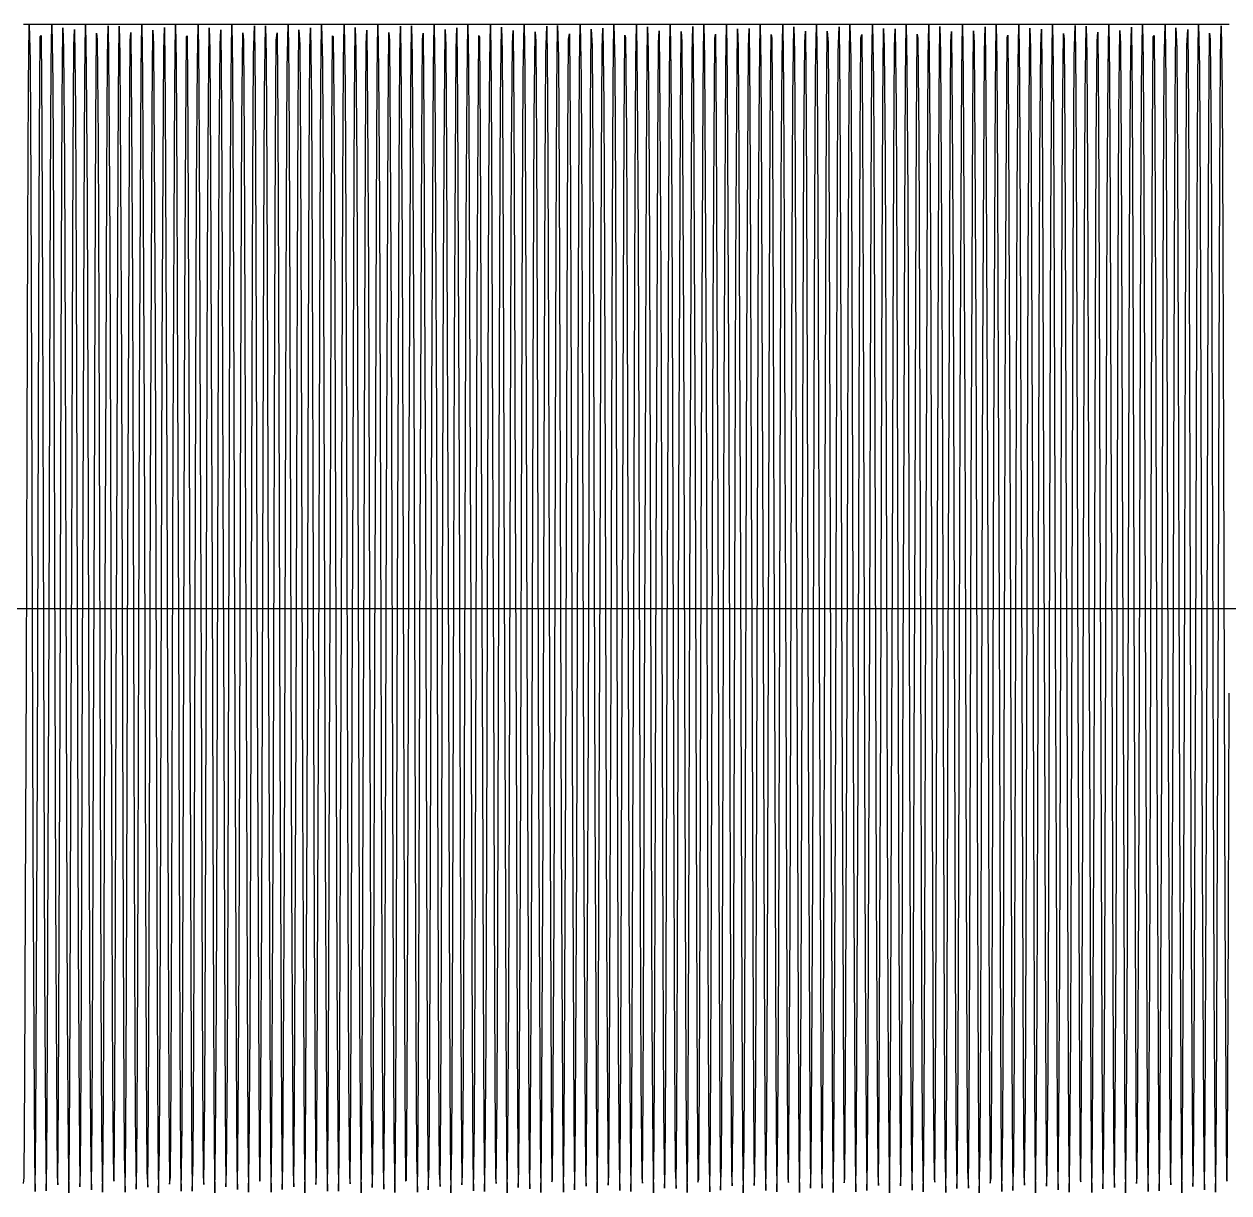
# Model space of a CAD drawing. Header units: metres. Extents: x 5 to 509, y -1 to 159.
# Drawn here: x 130.35 to 146.84, y 121 to 137 of the extents above; entities that cross this region are included whole.
import ezdxf

# ---------------------------------------------------------------- set-up
doc = ezdxf.new("R2010")
doc.units = ezdxf.units.M
doc.linetypes.add('DASHED', pattern=[0.6, 0.35, -0.25])
doc.layers.add('BASE', color=8, linetype='Continuous')
doc.layers.add('WAVE', color=7, linetype='Continuous')

msp = doc.modelspace()

# ---------------------------------------------------------------- linework, layer by layer
at = {"layer": 'BASE'}
msp.add_line((29, 129), (501, 129), dxfattribs=at)
at = {"layer": 'WAVE', "linetype": 'DASHED'}
msp.add_lwpolyline([(130.342, 137), (130.352, 137), (130.362, 137), (130.372, 137), (130.382, 137), (130.392, 137), (130.402, 137), (130.412, 137), (130.422, 137), (130.432, 137), (130.442, 137), (130.452, 137), (130.462, 137), (130.472, 137), (130.482, 137), (130.492, 137), (130.502, 137), (130.512, 137), (130.522, 137), (130.532, 137), (130.542, 137), (130.552, 137), (130.562, 137), (130.572, 137), (130.582, 137), (130.592, 137), (130.602, 137), (130.612, 137), (130.622, 137), (130.632, 137), (130.642, 137), (130.652, 137), (130.662, 137), (130.672, 137), (130.682, 137), (130.692, 137), (130.702, 137), (130.712, 137), (130.722, 137), (130.732, 137), (130.742, 137), (130.752, 137), (130.762, 137), (130.772, 137), (130.782, 137), (130.792, 137), (130.802, 137), (130.812, 137), (130.822, 137), (130.832, 137), (130.842, 137), (130.852, 137), (130.862, 137), (130.872, 137), (130.882, 137), (130.892, 137), (130.902, 137), (130.912, 137), (130.922, 137), (130.932, 137), (130.942, 137), (130.952, 137), (130.962, 137), (130.972, 137), (130.982, 137), (130.992, 137), (131.002, 137), (131.012, 137), (131.022, 137), (131.032, 137), (131.042, 137), (131.052, 137), (131.062, 137), (131.072, 137), (131.082, 137), (131.092, 137), (131.102, 137), (131.112, 137), (131.122, 137), (131.132, 137), (131.142, 137), (131.152, 137), (131.162, 137), (131.172, 137), (131.182, 137), (131.192, 137), (131.202, 137), (131.212, 137), (131.222, 137), (131.232, 137), (131.242, 137), (131.252, 137), (131.262, 137), (131.272, 137), (131.282, 137), (131.292, 137), (131.302, 137), (131.312, 137), (131.322, 137), (131.332, 137), (131.342, 137), (131.352, 137), (131.362, 137), (131.372, 137), (131.382, 137), (131.392, 137), (131.402, 137), (131.412, 137), (131.422, 137), (131.432, 137), (131.442, 137), (131.452, 137), (131.462, 137), (131.472, 137), (131.482, 137), (131.492, 137), (131.502, 137), (131.512, 137), (131.522, 137), (131.532, 137), (131.542, 137), (131.552, 137), (131.562, 137), (131.572, 137), (131.582, 137), (131.592, 137), (131.602, 137), (131.612, 137), (131.622, 137), (131.632, 137), (131.642, 137), (131.652, 137), (131.662, 137), (131.672, 137), (131.682, 137), (131.692, 137), (131.702, 137), (131.712, 137), (131.722, 137), (131.732, 137), (131.742, 137), (131.752, 137), (131.762, 137), (131.772, 137), (131.782, 137), (131.792, 137), (131.802, 137), (131.812, 137), (131.822, 137), (131.832, 137), (131.842, 137), (131.852, 137), (131.862, 137), (131.872, 137), (131.882, 137), (131.892, 137), (131.902, 137), (131.912, 137), (131.922, 137), (131.932, 137), (131.942, 137), (131.952, 137), (131.962, 137), (131.972, 137), (131.982, 137), (131.992, 137), (132.002, 137), (132.012, 137), (132.022, 137), (132.032, 137), (132.042, 137), (132.052, 137), (132.062, 137), (132.072, 137), (132.082, 137), (132.092, 137), (132.102, 137), (132.112, 137), (132.122, 137), (132.132, 137), (132.142, 137), (132.152, 137), (132.162, 137), (132.172, 137), (132.182, 137), (132.192, 137), (132.202, 137), (132.212, 137), (132.222, 137), (132.232, 137), (132.242, 137), (132.252, 137), (132.262, 137), (132.272, 137), (132.282, 137), (132.292, 137), (132.302, 137), (132.312, 137), (132.322, 137), (132.332, 137), (132.342, 137), (132.352, 137), (132.362, 137), (132.372, 137), (132.382, 137), (132.392, 137), (132.402, 137), (132.412, 137), (132.422, 137), (132.432, 137), (132.442, 137), (132.452, 137), (132.462, 137), (132.472, 137), (132.482, 137), (132.492, 137), (132.502, 137), (132.512, 137), (132.522, 137), (132.532, 137), (132.542, 137), (132.552, 137), (132.562, 137), (132.572, 137), (132.582, 137), (132.592, 137), (132.602, 137), (132.612, 137), (132.622, 137), (132.632, 137), (132.642, 137), (132.652, 137), (132.662, 137), (132.672, 137), (132.682, 137), (132.692, 137), (132.702, 137), (132.712, 137), (132.722, 137), (132.732, 137), (132.742, 137), (132.752, 137), (132.762, 137), (132.772, 137), (132.782, 137), (132.792, 137), (132.802, 137), (132.812, 137), (132.822, 137), (132.832, 137), (132.842, 137), (132.852, 137), (132.862, 137), (132.872, 137), (132.882, 137), (132.892, 137), (132.902, 137), (132.912, 137), (132.922, 137), (132.932, 137), (132.942, 137), (132.952, 137), (132.962, 137), (132.972, 137), (132.982, 137), (132.992, 137), (133.002, 137), (133.012, 137), (133.022, 137), (133.032, 137), (133.042, 137), (133.052, 137), (133.062, 137), (133.072, 137), (133.082, 137), (133.092, 137), (133.102, 137), (133.112, 137), (133.122, 137), (133.132, 137), (133.142, 137), (133.152, 137), (133.162, 137), (133.172, 137), (133.182, 137), (133.192, 137), (133.202, 137), (133.212, 137), (133.222, 137), (133.232, 137), (133.242, 137), (133.252, 137), (133.262, 137), (133.272, 137), (133.282, 137), (133.292, 137), (133.302, 137), (133.312, 137), (133.322, 137), (133.332, 137), (133.342, 137), (133.352, 137), (133.362, 137), (133.372, 137), (133.382, 137), (133.392, 137), (133.402, 137), (133.412, 137), (133.422, 137), (133.432, 137), (133.442, 137), (133.452, 137), (133.462, 137), (133.472, 137), (133.482, 137), (133.492, 137), (133.502, 137), (133.512, 137), (133.522, 137), (133.532, 137), (133.542, 137), (133.552, 137), (133.562, 137), (133.572, 137), (133.582, 137), (133.592, 137), (133.602, 137), (133.612, 137), (133.622, 137), (133.632, 137), (133.642, 137), (133.652, 137), (133.662, 137), (133.672, 137), (133.682, 137), (133.692, 137), (133.702, 137), (133.712, 137), (133.722, 137), (133.732, 137), (133.742, 137), (133.752, 137), (133.762, 137), (133.772, 137), (133.782, 137), (133.792, 137), (133.802, 137), (133.812, 137), (133.822, 137), (133.832, 137), (133.842, 137), (133.852, 137), (133.862, 137), (133.872, 137), (133.882, 137), (133.892, 137), (133.902, 137), (133.912, 137), (133.922, 137), (133.932, 137), (133.942, 137), (133.952, 137), (133.962, 137), (133.972, 137), (133.982, 137), (133.992, 137), (134.002, 137), (134.012, 137), (134.022, 137), (134.032, 137), (134.042, 137), (134.052, 137), (134.062, 137), (134.072, 137), (134.082, 137), (134.092, 137), (134.102, 137), (134.112, 137), (134.122, 137), (134.132, 137), (134.142, 137), (134.152, 137), (134.162, 137), (134.172, 137), (134.182, 137), (134.192, 137), (134.202, 137), (134.212, 137), (134.222, 137), (134.232, 137), (134.242, 137), (134.252, 137), (134.262, 137), (134.272, 137), (134.282, 137), (134.292, 137), (134.302, 137), (134.312, 137), (134.322, 137), (134.332, 137), (134.342, 137), (134.352, 137), (134.362, 137), (134.372, 137), (134.382, 137), (134.392, 137), (134.402, 137), (134.412, 137), (134.422, 137), (134.432, 137), (134.442, 137), (134.452, 137), (134.462, 137), (134.472, 137), (134.482, 137), (134.492, 137), (134.502, 137), (134.512, 137), (134.522, 137), (134.532, 137), (134.542, 137), (134.552, 137), (134.562, 137), (134.572, 137), (134.582, 137), (134.592, 137), (134.602, 137), (134.612, 137), (134.622, 137), (134.632, 137), (134.642, 137), (134.652, 137), (134.662, 137), (134.672, 137), (134.682, 137), (134.692, 137), (134.702, 137), (134.712, 137), (134.722, 137), (134.732, 137), (134.742, 137), (134.752, 137), (134.762, 137), (134.772, 137), (134.782, 137), (134.792, 137), (134.802, 137), (134.812, 137), (134.822, 137), (134.832, 137), (134.842, 137), (134.852, 137), (134.862, 137), (134.872, 137), (134.882, 137), (134.892, 137), (134.902, 137), (134.912, 137), (134.922, 137), (134.932, 137), (134.942, 137), (134.952, 137), (134.962, 137), (134.972, 137), (134.982, 137), (134.992, 137), (135.002, 137), (135.012, 137), (135.022, 137), (135.032, 137), (135.042, 137), (135.052, 137), (135.062, 137), (135.072, 137), (135.082, 137), (135.092, 137), (135.102, 137), (135.112, 137), (135.122, 137), (135.132, 137), (135.142, 137), (135.152, 137), (135.162, 137), (135.172, 137), (135.182, 137), (135.192, 137), (135.202, 137), (135.212, 137), (135.222, 137), (135.232, 137), (135.242, 137), (135.252, 137), (135.262, 137), (135.272, 137), (135.282, 137), (135.292, 137), (135.302, 137), (135.312, 137), (135.322, 137), (135.332, 137), (135.342, 137), (135.352, 137), (135.362, 137), (135.372, 137), (135.382, 137), (135.392, 137), (135.402, 137), (135.412, 137), (135.422, 137), (135.432, 137), (135.442, 137), (135.452, 137), (135.462, 137), (135.472, 137), (135.482, 137), (135.492, 137), (135.502, 137), (135.512, 137), (135.522, 137), (135.532, 137), (135.542, 137), (135.552, 137), (135.562, 137), (135.572, 137), (135.582, 137), (135.592, 137), (135.602, 137), (135.612, 137), (135.622, 137), (135.632, 137), (135.642, 137), (135.652, 137), (135.662, 137), (135.672, 137), (135.682, 137), (135.692, 137), (135.702, 137), (135.712, 137), (135.722, 137), (135.732, 137), (135.742, 137), (135.752, 137), (135.762, 137), (135.772, 137), (135.782, 137), (135.792, 137), (135.802, 137), (135.812, 137), (135.822, 137), (135.832, 137), (135.842, 137), (135.852, 137), (135.862, 137), (135.872, 137), (135.882, 137), (135.892, 137), (135.902, 137), (135.912, 137), (135.922, 137), (135.932, 137), (135.942, 137), (135.952, 137), (135.962, 137), (135.972, 137), (135.982, 137), (135.992, 137), (136.002, 137), (136.012, 137), (136.022, 137), (136.032, 137), (136.042, 137), (136.052, 137), (136.062, 137), (136.072, 137), (136.082, 137), (136.092, 137), (136.102, 137), (136.112, 137), (136.122, 137), (136.132, 137), (136.142, 137), (136.152, 137), (136.162, 137), (136.172, 137), (136.182, 137), (136.192, 137), (136.202, 137), (136.212, 137), (136.222, 137), (136.232, 137), (136.242, 137), (136.252, 137), (136.262, 137), (136.272, 137), (136.282, 137), (136.292, 137), (136.302, 137), (136.312, 137), (136.322, 137), (136.332, 137), (136.342, 137), (136.352, 137), (136.362, 137), (136.372, 137), (136.382, 137), (136.392, 137), (136.402, 137), (136.412, 137), (136.422, 137), (136.432, 137), (136.442, 137), (136.452, 137), (136.462, 137), (136.472, 137), (136.482, 137), (136.492, 137), (136.502, 137), (136.512, 137), (136.522, 137), (136.532, 137), (136.542, 137), (136.552, 137), (136.562, 137), (136.572, 137), (136.582, 137), (136.592, 137), (136.602, 137), (136.612, 137), (136.622, 137), (136.632, 137), (136.642, 137), (136.652, 137), (136.662, 137), (136.672, 137), (136.682, 137), (136.692, 137), (136.702, 137), (136.712, 137), (136.722, 137), (136.732, 137), (136.742, 137), (136.752, 137), (136.762, 137), (136.772, 137), (136.782, 137), (136.792, 137), (136.802, 137), (136.812, 137), (136.822, 137), (136.832, 137), (136.842, 137), (136.852, 137), (136.862, 137), (136.872, 137), (136.882, 137), (136.892, 137), (136.902, 137), (136.912, 137), (136.922, 137), (136.932, 137), (136.942, 137), (136.952, 137), (136.962, 137), (136.972, 137), (136.982, 137), (136.992, 137), (137.002, 137), (137.012, 137), (137.022, 137), (137.032, 137), (137.042, 137), (137.052, 137), (137.062, 137), (137.072, 137), (137.082, 137), (137.092, 137), (137.102, 137), (137.112, 137), (137.122, 137), (137.132, 137), (137.142, 137), (137.152, 137), (137.162, 137), (137.172, 137), (137.182, 137), (137.192, 137), (137.202, 137), (137.212, 137), (137.222, 137), (137.232, 137), (137.242, 137), (137.252, 137), (137.262, 137), (137.272, 137), (137.282, 137), (137.292, 137), (137.302, 137), (137.312, 137), (137.322, 137), (137.332, 137), (137.342, 137), (137.352, 137), (137.362, 137), (137.372, 137), (137.382, 137), (137.392, 137), (137.402, 137), (137.412, 137), (137.422, 137), (137.432, 137), (137.442, 137), (137.452, 137), (137.462, 137), (137.472, 137), (137.482, 137), (137.492, 137), (137.502, 137), (137.512, 137), (137.522, 137), (137.532, 137), (137.542, 137), (137.552, 137), (137.562, 137), (137.572, 137), (137.582, 137), (137.592, 137), (137.602, 137), (137.612, 137), (137.622, 137), (137.632, 137), (137.642, 137), (137.652, 137), (137.662, 137), (137.672, 137), (137.682, 137), (137.692, 137), (137.702, 137), (137.712, 137), (137.722, 137), (137.732, 137), (137.742, 137), (137.752, 137), (137.762, 137), (137.772, 137), (137.782, 137), (137.792, 137), (137.802, 137), (137.812, 137), (137.822, 137), (137.832, 137), (137.842, 137), (137.852, 137), (137.862, 137), (137.872, 137), (137.882, 137), (137.892, 137), (137.902, 137), (137.912, 137), (137.922, 137), (137.932, 137), (137.942, 137), (137.952, 137), (137.962, 137), (137.972, 137), (137.982, 137), (137.992, 137), (138.002, 137), (138.012, 137), (138.022, 137), (138.032, 137), (138.042, 137), (138.052, 137), (138.062, 137), (138.072, 137), (138.082, 137), (138.092, 137), (138.102, 137), (138.112, 137), (138.122, 137), (138.132, 137), (138.142, 137), (138.152, 137), (138.162, 137), (138.172, 137), (138.182, 137), (138.192, 137), (138.202, 137), (138.212, 137), (138.222, 137), (138.232, 137), (138.242, 137), (138.252, 137), (138.262, 137), (138.272, 137), (138.282, 137), (138.292, 137), (138.302, 137), (138.312, 137), (138.322, 137), (138.332, 137), (138.342, 137), (138.352, 137), (138.362, 137), (138.372, 137), (138.382, 137), (138.392, 137), (138.402, 137), (138.412, 137), (138.422, 137), (138.432, 137), (138.442, 137), (138.452, 137), (138.462, 137), (138.472, 137), (138.482, 137), (138.492, 137), (138.502, 137), (138.512, 137), (138.522, 137), (138.532, 137), (138.542, 137), (138.552, 137), (138.562, 137), (138.572, 137), (138.582, 137), (138.592, 137), (138.602, 137), (138.612, 137), (138.622, 137), (138.632, 137), (138.642, 137), (138.652, 137), (138.662, 137), (138.672, 137), (138.682, 137), (138.692, 137), (138.702, 137), (138.712, 137), (138.722, 137), (138.732, 137), (138.742, 137), (138.752, 137), (138.762, 137), (138.772, 137), (138.782, 137), (138.792, 137), (138.802, 137), (138.812, 137), (138.822, 137), (138.832, 137), (138.842, 137), (138.852, 137), (138.862, 137), (138.872, 137), (138.882, 137), (138.892, 137), (138.902, 137), (138.912, 137), (138.922, 137), (138.932, 137), (138.942, 137), (138.952, 137), (138.962, 137), (138.972, 137), (138.982, 137), (138.992, 137), (139.002, 137), (139.012, 137), (139.022, 137), (139.032, 137), (139.042, 137), (139.052, 137), (139.062, 137), (139.072, 137), (139.082, 137), (139.092, 137), (139.102, 137), (139.112, 137), (139.122, 137), (139.132, 137), (139.142, 137), (139.152, 137), (139.162, 137), (139.172, 137), (139.182, 137), (139.192, 137), (139.202, 137), (139.212, 137), (139.222, 137), (139.232, 137), (139.242, 137), (139.252, 137), (139.262, 137), (139.272, 137), (139.282, 137), (139.292, 137), (139.302, 137), (139.312, 137), (139.322, 137), (139.332, 137), (139.342, 137), (139.352, 137), (139.362, 137), (139.372, 137), (139.382, 137), (139.392, 137), (139.402, 137), (139.412, 137), (139.422, 137), (139.432, 137), (139.442, 137), (139.452, 137), (139.462, 137), (139.472, 137), (139.482, 137), (139.492, 137), (139.502, 137), (139.512, 137), (139.522, 137), (139.532, 137), (139.542, 137), (139.552, 137), (139.562, 137), (139.572, 137), (139.582, 137), (139.592, 137), (139.602, 137), (139.612, 137), (139.622, 137), (139.632, 137), (139.642, 137), (139.652, 137), (139.662, 137), (139.672, 137), (139.682, 137), (139.692, 137), (139.702, 137), (139.712, 137), (139.722, 137), (139.732, 137), (139.742, 137), (139.752, 137), (139.762, 137), (139.772, 137), (139.782, 137), (139.792, 137), (139.802, 137), (139.812, 137), (139.822, 137), (139.832, 137), (139.842, 137), (139.852, 137), (139.862, 137), (139.872, 137), (139.882, 137), (139.892, 137), (139.902, 137), (139.912, 137), (139.922, 137), (139.932, 137), (139.942, 137), (139.952, 137), (139.962, 137), (139.972, 137), (139.982, 137), (139.992, 137), (140.002, 137), (140.012, 137), (140.022, 137), (140.032, 137), (140.042, 137), (140.052, 137), (140.062, 137), (140.072, 137), (140.082, 137), (140.092, 137), (140.102, 137), (140.112, 137), (140.122, 137), (140.132, 137), (140.142, 137), (140.152, 137), (140.162, 137), (140.172, 137), (140.182, 137), (140.192, 137), (140.202, 137), (140.212, 137), (140.222, 137), (140.232, 137), (140.242, 137), (140.252, 137), (140.262, 137), (140.272, 137), (140.282, 137), (140.292, 137), (140.302, 137), (140.312, 137), (140.322, 137), (140.332, 137), (140.342, 137), (140.352, 137), (140.362, 137), (140.372, 137), (140.382, 137), (140.392, 137), (140.402, 137), (140.412, 137), (140.422, 137), (140.432, 137), (140.442, 137), (140.452, 137), (140.462, 137), (140.472, 137), (140.482, 137), (140.492, 137), (140.502, 137), (140.512, 137), (140.522, 137), (140.532, 137), (140.542, 137), (140.552, 137), (140.562, 137), (140.572, 137), (140.582, 137), (140.592, 137), (140.602, 137), (140.612, 137), (140.622, 137), (140.632, 137), (140.642, 137), (140.652, 137), (140.662, 137), (140.672, 137), (140.682, 137), (140.692, 137), (140.702, 137), (140.712, 137), (140.722, 137), (140.732, 137), (140.742, 137), (140.752, 137), (140.762, 137), (140.772, 137), (140.782, 137), (140.792, 137), (140.802, 137), (140.812, 137), (140.822, 137), (140.832, 137), (140.842, 137), (140.852, 137), (140.862, 137), (140.872, 137), (140.882, 137), (140.892, 137), (140.902, 137), (140.912, 137), (140.922, 137), (140.932, 137), (140.942, 137), (140.952, 137), (140.962, 137), (140.972, 137), (140.982, 137), (140.992, 137), (141.002, 137), (141.012, 137), (141.022, 137), (141.032, 137), (141.042, 137), (141.052, 137), (141.062, 137), (141.072, 137), (141.082, 137), (141.092, 137), (141.102, 137), (141.112, 137), (141.122, 137), (141.132, 137), (141.142, 137), (141.152, 137), (141.162, 137), (141.172, 137), (141.182, 137), (141.192, 137), (141.202, 137), (141.212, 137), (141.222, 137), (141.232, 137), (141.242, 137), (141.252, 137), (141.262, 137), (141.272, 137), (141.282, 137), (141.292, 137), (141.302, 137), (141.312, 137), (141.322, 137), (141.332, 137), (141.342, 137), (141.352, 137), (141.362, 137), (141.372, 137), (141.382, 137), (141.392, 137), (141.402, 137), (141.412, 137), (141.422, 137), (141.432, 137), (141.442, 137), (141.452, 137), (141.462, 137), (141.472, 137), (141.482, 137), (141.492, 137), (141.502, 137), (141.512, 137), (141.522, 137), (141.532, 137), (141.542, 137), (141.552, 137), (141.562, 137), (141.572, 137), (141.582, 137), (141.592, 137), (141.602, 137), (141.612, 137), (141.622, 137), (141.632, 137), (141.642, 137), (141.652, 137), (141.662, 137), (141.672, 137), (141.682, 137), (141.692, 137), (141.702, 137), (141.712, 137), (141.722, 137), (141.732, 137), (141.742, 137), (141.752, 137), (141.762, 137), (141.772, 137), (141.782, 137), (141.792, 137), (141.802, 137), (141.812, 137), (141.822, 137), (141.832, 137), (141.842, 137), (141.852, 137), (141.862, 137), (141.872, 137), (141.882, 137), (141.892, 137), (141.902, 137), (141.912, 137), (141.922, 137), (141.932, 137), (141.942, 137), (141.952, 137), (141.962, 137), (141.972, 137), (141.982, 137), (141.992, 137), (142.002, 137), (142.012, 137), (142.022, 137), (142.032, 137), (142.042, 137), (142.052, 137), (142.062, 137), (142.072, 137), (142.082, 137), (142.092, 137), (142.102, 137), (142.112, 137), (142.122, 137), (142.132, 137), (142.142, 137), (142.152, 137), (142.162, 137), (142.172, 137), (142.182, 137), (142.192, 137), (142.202, 137), (142.212, 137), (142.222, 137), (142.232, 137), (142.242, 137), (142.252, 137), (142.262, 137), (142.272, 137), (142.282, 137), (142.292, 137), (142.302, 137), (142.312, 137), (142.322, 137), (142.332, 137), (142.342, 137), (142.352, 137), (142.362, 137), (142.372, 137), (142.382, 137), (142.392, 137), (142.402, 137), (142.412, 137), (142.422, 137), (142.432, 137), (142.442, 137), (142.452, 137), (142.462, 137), (142.472, 137), (142.482, 137), (142.492, 137), (142.502, 137), (142.512, 137), (142.522, 137), (142.532, 137), (142.542, 137), (142.552, 137), (142.562, 137), (142.572, 137), (142.582, 137), (142.592, 137), (142.602, 137), (142.612, 137), (142.622, 137), (142.632, 137), (142.642, 137), (142.652, 137), (142.662, 137), (142.672, 137), (142.682, 137), (142.692, 137), (142.702, 137), (142.712, 137), (142.722, 137), (142.732, 137), (142.742, 137), (142.752, 137), (142.762, 137), (142.772, 137), (142.782, 137), (142.792, 137), (142.802, 137), (142.812, 137), (142.822, 137), (142.832, 137), (142.842, 137), (142.852, 137), (142.862, 137), (142.872, 137), (142.882, 137), (142.892, 137), (142.902, 137), (142.912, 137), (142.922, 137), (142.932, 137), (142.942, 137), (142.952, 137), (142.962, 137), (142.972, 137), (142.982, 137), (142.992, 137), (143.002, 137), (143.012, 137), (143.022, 137), (143.032, 137), (143.042, 137), (143.052, 137), (143.062, 137), (143.072, 137), (143.082, 137), (143.092, 137), (143.102, 137), (143.112, 137), (143.122, 137), (143.132, 137), (143.142, 137), (143.152, 137), (143.162, 137), (143.172, 137), (143.182, 137), (143.192, 137), (143.202, 137), (143.212, 137), (143.222, 137), (143.232, 137), (143.242, 137), (143.252, 137), (143.262, 137), (143.272, 137), (143.282, 137), (143.292, 137), (143.302, 137), (143.312, 137), (143.322, 137), (143.332, 137), (143.342, 137), (143.352, 137), (143.362, 137), (143.372, 137), (143.382, 137), (143.392, 137), (143.402, 137), (143.412, 137), (143.422, 137), (143.432, 137), (143.442, 137), (143.452, 137), (143.462, 137), (143.472, 137), (143.482, 137), (143.492, 137), (143.502, 137), (143.512, 137), (143.522, 137), (143.532, 137), (143.542, 137), (143.552, 137), (143.562, 137), (143.572, 137), (143.582, 137), (143.592, 137), (143.602, 137), (143.612, 137), (143.622, 137), (143.632, 137), (143.642, 137), (143.652, 137), (143.662, 137), (143.672, 137), (143.682, 137), (143.692, 137), (143.702, 137), (143.712, 137), (143.722, 137), (143.732, 137), (143.742, 137), (143.752, 137), (143.762, 137), (143.772, 137), (143.782, 137), (143.792, 137), (143.802, 137), (143.812, 137), (143.822, 137), (143.832, 137), (143.842, 137), (143.852, 137), (143.862, 137), (143.872, 137), (143.882, 137), (143.892, 137), (143.902, 137), (143.912, 137), (143.922, 137), (143.932, 137), (143.942, 137), (143.952, 137), (143.962, 137), (143.972, 137), (143.982, 137), (143.992, 137), (144.002, 137), (144.012, 137), (144.022, 137), (144.032, 137), (144.042, 137), (144.052, 137), (144.062, 137), (144.072, 137), (144.082, 137), (144.092, 137), (144.102, 137), (144.112, 137), (144.122, 137), (144.132, 137), (144.142, 137), (144.152, 137), (144.162, 137), (144.172, 137), (144.182, 137), (144.192, 137), (144.202, 137), (144.212, 137), (144.222, 137), (144.232, 137), (144.242, 137), (144.252, 137), (144.262, 137), (144.272, 137), (144.282, 137), (144.292, 137), (144.302, 137), (144.312, 137), (144.322, 137), (144.332, 137), (144.342, 137), (144.352, 137), (144.362, 137), (144.372, 137), (144.382, 137), (144.392, 137), (144.402, 137), (144.412, 137), (144.422, 137), (144.432, 137), (144.442, 137), (144.452, 137), (144.462, 137), (144.472, 137), (144.482, 137), (144.492, 137), (144.502, 137), (144.512, 137), (144.522, 137), (144.532, 137), (144.542, 137), (144.552, 137), (144.562, 137), (144.572, 137), (144.582, 137), (144.592, 137), (144.602, 137), (144.612, 137), (144.622, 137), (144.632, 137), (144.642, 137), (144.652, 137), (144.662, 137), (144.672, 137), (144.682, 137), (144.692, 137), (144.702, 137), (144.712, 137), (144.722, 137), (144.732, 137), (144.742, 137), (144.752, 137), (144.762, 137), (144.772, 137), (144.782, 137), (144.792, 137), (144.802, 137), (144.812, 137), (144.822, 137), (144.832, 137), (144.842, 137), (144.852, 137), (144.862, 137), (144.872, 137), (144.882, 137), (144.892, 137), (144.902, 137), (144.912, 137), (144.922, 137), (144.932, 137), (144.942, 137), (144.952, 137), (144.962, 137), (144.972, 137), (144.982, 137), (144.992, 137), (145.003, 137), (145.013, 137), (145.023, 137), (145.033, 137), (145.043, 137), (145.053, 137), (145.063, 137), (145.073, 137), (145.083, 137), (145.093, 137), (145.103, 137), (145.113, 137), (145.123, 137), (145.133, 137), (145.143, 137), (145.153, 137), (145.163, 137), (145.173, 137), (145.183, 137), (145.193, 137), (145.203, 137), (145.213, 137), (145.223, 137), (145.233, 137), (145.243, 137), (145.253, 137), (145.263, 137), (145.273, 137), (145.283, 137), (145.293, 137), (145.303, 137), (145.313, 137), (145.323, 137), (145.333, 137), (145.343, 137), (145.353, 137), (145.363, 137), (145.373, 137), (145.383, 137), (145.393, 137), (145.403, 137), (145.413, 137), (145.423, 137), (145.433, 137), (145.443, 137), (145.453, 137), (145.463, 137), (145.473, 137), (145.483, 137), (145.493, 137), (145.503, 137), (145.513, 137), (145.523, 137), (145.533, 137), (145.543, 137), (145.553, 137), (145.563, 137), (145.573, 137), (145.583, 137), (145.593, 137), (145.603, 137), (145.613, 137), (145.623, 137), (145.633, 137), (145.643, 137), (145.653, 137), (145.663, 137), (145.673, 137), (145.683, 137), (145.693, 137), (145.703, 137), (145.713, 137), (145.723, 137), (145.733, 137), (145.743, 137), (145.753, 137), (145.763, 137), (145.773, 137), (145.783, 137), (145.793, 137), (145.803, 137), (145.813, 137), (145.823, 137), (145.833, 137), (145.843, 137), (145.853, 137), (145.863, 137), (145.873, 137), (145.883, 137), (145.893, 137), (145.903, 137), (145.913, 137), (145.923, 137), (145.933, 137), (145.943, 137), (145.953, 137), (145.963, 137), (145.973, 137), (145.983, 137), (145.993, 137), (146.003, 137), (146.013, 137), (146.023, 137), (146.033, 137), (146.043, 137), (146.053, 137), (146.063, 137), (146.073, 137), (146.083, 137), (146.093, 137), (146.103, 137), (146.113, 137), (146.123, 137), (146.133, 137), (146.143, 137), (146.153, 137), (146.163, 137), (146.173, 137), (146.183, 137), (146.193, 137), (146.203, 137), (146.213, 137), (146.223, 137), (146.233, 137), (146.243, 137), (146.253, 137), (146.263, 137), (146.273, 137), (146.283, 137), (146.293, 137), (146.303, 137), (146.313, 137), (146.323, 137), (146.333, 137), (146.343, 137), (146.353, 137), (146.363, 137), (146.373, 137), (146.383, 137), (146.393, 137), (146.403, 137), (146.413, 137), (146.423, 137), (146.433, 137), (146.443, 137), (146.453, 137), (146.463, 137), (146.473, 137), (146.483, 137), (146.493, 137), (146.503, 137), (146.513, 137), (146.523, 137), (146.533, 137), (146.543, 137), (146.553, 137), (146.563, 137), (146.573, 137), (146.583, 137), (146.593, 137), (146.603, 137), (146.613, 137), (146.623, 137), (146.633, 137), (146.643, 137), (146.653, 137), (146.663, 137), (146.673, 137), (146.683, 137), (146.693, 137), (146.703, 137), (146.713, 137), (146.723, 137), (146.733, 137), (146.743, 137), (146.753, 137), (146.763, 137), (146.773, 137), (146.783, 137), (146.793, 137), (146.803, 137), (146.813, 137), (146.823, 137), (146.833, 137), (146.843, 137)], dxfattribs=at)
at = {"layer": 'WAVE'}
msp.add_lwpolyline([(130.342, 121.128), (130.352, 121.209), (130.362, 122.572), (130.372, 124.993), (130.382, 128.072), (130.392, 131.304), (130.402, 134.157), (130.412, 136.162), (130.422, 136.989), (130.432, 136.501), (130.442, 134.779), (130.452, 132.107), (130.462, 128.923), (130.472, 125.752), (130.482, 123.116), (130.492, 121.447), (130.502, 121.021), (130.512, 121.907), (130.522, 123.961), (130.532, 126.843), (130.542, 130.08), (130.552, 133.139), (130.562, 135.518), (130.572, 136.824), (130.582, 136.843), (130.592, 135.572), (130.602, 133.22), (130.612, 130.173), (130.622, 126.934), (130.632, 124.034), (130.642, 121.952), (130.652, 121.028), (130.662, 121.417), (130.672, 123.052), (130.682, 125.667), (130.692, 128.829), (130.702, 132.02), (130.712, 134.714), (130.722, 136.468), (130.732, 136.993), (130.742, 136.204), (130.752, 134.229), (130.762, 131.394), (130.772, 128.166), (130.782, 125.074), (130.792, 122.629), (130.802, 121.231), (130.812, 121.112), (130.822, 122.29), (130.832, 124.572), (130.842, 127.582), (130.852, 130.826), (130.862, 133.769), (130.872, 135.928), (130.882, 136.947), (130.892, 136.659), (130.902, 135.11), (130.912, 132.557), (130.922, 129.418), (130.932, 126.211), (130.942, 123.462), (130.952, 121.625), (130.962, 121), (130.972, 121.692), (130.982, 123.586), (130.992, 126.371), (131.002, 129.588), (131.012, 132.708), (131.022, 135.218), (131.032, 136.706), (131.042, 136.926), (131.052, 135.842), (131.062, 133.632), (131.072, 130.661), (131.082, 127.416), (131.092, 124.432), (131.102, 122.199), (131.112, 121.085), (131.122, 121.274), (131.132, 122.733), (131.142, 125.223), (131.152, 128.335), (131.162, 131.556), (131.172, 134.356), (131.182, 136.276), (131.192, 136.998), (131.202, 136.405), (131.212, 134.594), (131.222, 131.862), (131.232, 128.66), (131.242, 125.513), (131.252, 122.94), (131.262, 121.364), (131.272, 121.044), (131.282, 122.033), (131.292, 124.168), (131.302, 127.098), (131.312, 130.341), (131.322, 133.363), (131.332, 135.667), (131.342, 136.875), (131.352, 136.787), (131.362, 135.418), (131.372, 132.993), (131.382, 129.912), (131.392, 126.68), (131.402, 123.83), (131.412, 121.831), (131.422, 121.011), (131.432, 121.505), (131.442, 123.232), (131.452, 125.908), (131.462, 129.093), (131.472, 132.262), (131.482, 134.895), (131.492, 136.558), (131.502, 136.978), (131.512, 136.085), (131.522, 134.027), (131.532, 131.141), (131.542, 127.904), (131.552, 124.847), (131.562, 122.473), (131.572, 121.173), (131.582, 121.16), (131.592, 122.437), (131.602, 124.794), (131.612, 127.843), (131.622, 131.082), (131.632, 133.979), (131.642, 136.056), (131.652, 136.973), (131.662, 136.578), (131.672, 134.937), (131.682, 132.319), (131.692, 129.155), (131.702, 125.965), (131.712, 123.275), (131.722, 121.527), (131.732, 121.008), (131.742, 121.803), (131.752, 123.783), (131.762, 126.621), (131.772, 129.85), (131.782, 132.94), (131.792, 135.381), (131.802, 136.773), (131.812, 136.885), (131.822, 135.701), (131.832, 133.414), (131.842, 130.401), (131.852, 127.158), (131.862, 124.218), (131.872, 122.064), (131.882, 121.051), (131.892, 121.346), (131.902, 122.9), (131.912, 125.458), (131.922, 128.598), (131.932, 131.804), (131.942, 134.549), (131.952, 136.382), (131.962, 136.999), (131.972, 136.301), (131.982, 134.402), (131.992, 131.614), (132.002, 128.396), (132.012, 125.278), (132.022, 122.771), (132.032, 121.29), (132.042, 121.077), (132.052, 122.167), (132.062, 124.381), (132.072, 127.355), (132.082, 130.6), (132.092, 133.582), (132.102, 135.809), (132.112, 136.917), (132.122, 136.722), (132.132, 135.257), (132.142, 132.762), (132.152, 129.649), (132.162, 126.429), (132.172, 123.632), (132.182, 121.717), (132.192, 121.001), (132.202, 121.601), (132.212, 123.418), (132.222, 126.153), (132.232, 129.357), (132.242, 132.502), (132.252, 135.07), (132.262, 136.641), (132.272, 136.954), (132.282, 135.959), (132.292, 133.819), (132.302, 130.886), (132.312, 127.643), (132.322, 124.623), (132.332, 122.324), (132.342, 121.122), (132.352, 121.217), (132.362, 122.592), (132.372, 125.021), (132.382, 128.105), (132.392, 131.336), (132.402, 134.182), (132.412, 136.177), (132.422, 136.99), (132.432, 136.489), (132.442, 134.757), (132.452, 132.077), (132.462, 128.891), (132.472, 125.723), (132.482, 123.094), (132.492, 121.436), (132.502, 121.023), (132.512, 121.923), (132.522, 123.986), (132.532, 126.874), (132.542, 130.112), (132.552, 133.167), (132.562, 135.537), (132.572, 136.831), (132.582, 136.837), (132.592, 135.553), (132.602, 133.192), (132.612, 130.141), (132.622, 126.902), (132.632, 124.009), (132.642, 121.936), (132.652, 121.026), (132.662, 121.427), (132.672, 123.074), (132.682, 125.696), (132.692, 128.862), (132.702, 132.05), (132.712, 134.736), (132.722, 136.479), (132.732, 136.992), (132.742, 136.189), (132.752, 134.204), (132.762, 131.363), (132.772, 128.133), (132.782, 125.046), (132.792, 122.609), (132.802, 121.224), (132.812, 121.117), (132.822, 122.308), (132.832, 124.599), (132.842, 127.615), (132.852, 130.858), (132.862, 133.796), (132.872, 135.944), (132.882, 136.951), (132.892, 136.649), (132.902, 135.089), (132.912, 132.528), (132.922, 129.386), (132.932, 126.18), (132.942, 123.439), (132.952, 121.612), (132.962, 121.001), (132.972, 121.705), (132.982, 123.61), (132.992, 126.401), (133.002, 129.62), (133.012, 132.737), (133.022, 135.239), (133.032, 136.715), (133.042, 136.921), (133.052, 135.825), (133.062, 133.605), (133.072, 130.629), (133.082, 127.384), (133.092, 124.405), (133.102, 122.182), (133.112, 121.081), (133.122, 121.282), (133.132, 122.753), (133.142, 125.252), (133.152, 128.367), (133.162, 131.587), (133.172, 134.381), (133.182, 136.289), (133.192, 136.999), (133.202, 136.393), (133.212, 134.57), (133.222, 131.831), (133.232, 128.627), (133.242, 125.484), (133.252, 122.919), (133.262, 121.355), (133.272, 121.048), (133.282, 122.049), (133.292, 124.194), (133.302, 127.13), (133.312, 130.373), (133.322, 133.39), (133.332, 135.685), (133.342, 136.881), (133.352, 136.779), (133.362, 135.398), (133.372, 132.965), (133.382, 129.879), (133.392, 126.649), (133.402, 123.805), (133.412, 121.816), (133.422, 121.009), (133.432, 121.516), (133.442, 123.255), (133.452, 125.938), (133.462, 129.126), (133.472, 132.292), (133.482, 134.917), (133.492, 136.569), (133.502, 136.975), (133.512, 136.07), (133.522, 134.001), (133.532, 131.11), (133.542, 127.871), (133.552, 124.819), (133.562, 122.454), (133.572, 121.166), (133.582, 121.167), (133.592, 122.456), (133.602, 124.822), (133.612, 127.875), (133.622, 131.114), (133.632, 134.004), (133.642, 136.072), (133.652, 136.976), (133.662, 136.568), (133.672, 134.915), (133.682, 132.289), (133.692, 129.122), (133.702, 125.935), (133.712, 123.252), (133.722, 121.515), (133.732, 121.009), (133.742, 121.818), (133.752, 123.808), (133.762, 126.652), (133.772, 129.883), (133.782, 132.968), (133.792, 135.401), (133.802, 136.78), (133.812, 136.88), (133.822, 135.683), (133.832, 133.387), (133.842, 130.369), (133.852, 127.126), (133.862, 124.191), (133.872, 122.048), (133.882, 121.048), (133.892, 121.356), (133.902, 122.921), (133.912, 125.487), (133.922, 128.631), (133.932, 131.835), (133.942, 134.573), (133.952, 136.394), (133.962, 136.999), (133.972, 136.288), (133.982, 134.378), (133.992, 131.583), (134.002, 128.364), (134.012, 125.249), (134.022, 122.751), (134.032, 121.281), (134.042, 121.081), (134.052, 122.184), (134.062, 124.408), (134.072, 127.387), (134.082, 130.632), (134.092, 133.608), (134.102, 135.827), (134.112, 136.922), (134.122, 136.714), (134.132, 135.237), (134.142, 132.734), (134.152, 129.616), (134.162, 126.398), (134.172, 123.607), (134.182, 121.704), (134.192, 121.001), (134.202, 121.614), (134.212, 123.442), (134.222, 126.184), (134.232, 129.389), (134.242, 132.531), (134.252, 135.092), (134.262, 136.65), (134.272, 136.95), (134.282, 135.942), (134.292, 133.793), (134.302, 130.854), (134.312, 127.611), (134.322, 124.596), (134.332, 122.306), (134.342, 121.117), (134.352, 121.224), (134.362, 122.611), (134.372, 125.049), (134.382, 128.137), (134.392, 131.367), (134.402, 134.207), (134.412, 136.191), (134.422, 136.992), (134.432, 136.478), (134.442, 134.734), (134.452, 132.047), (134.462, 128.858), (134.472, 125.693), (134.482, 123.072), (134.492, 121.426), (134.502, 121.026), (134.512, 121.938), (134.522, 124.012), (134.532, 126.906), (134.542, 130.145), (134.552, 133.195), (134.562, 135.556), (134.572, 136.837), (134.582, 136.83), (134.592, 135.535), (134.602, 133.164), (134.612, 130.109), (134.622, 126.871), (134.632, 123.983), (134.642, 121.921), (134.652, 121.023), (134.662, 121.438), (134.672, 123.096), (134.682, 125.726), (134.692, 128.894), (134.702, 132.08), (134.712, 134.759), (134.722, 136.491), (134.732, 136.99), (134.742, 136.175), (134.752, 134.18), (134.762, 131.332), (134.772, 128.101), (134.782, 125.018), (134.792, 122.589), (134.802, 121.216), (134.812, 121.123), (134.822, 122.326), (134.832, 124.627), (134.842, 127.647), (134.852, 130.89), (134.862, 133.822), (134.872, 135.96), (134.882, 136.954), (134.892, 136.639), (134.902, 135.068), (134.912, 132.498), (134.922, 129.353), (134.932, 126.15), (134.942, 123.415), (134.952, 121.6), (134.962, 121.001), (134.972, 121.719), (134.982, 123.634), (134.992, 126.432), (135.002, 129.653), (135.012, 132.766), (135.022, 135.259), (135.032, 136.723), (135.042, 136.917), (135.052, 135.808), (135.062, 133.579), (135.072, 130.597), (135.082, 127.352), (135.092, 124.378), (135.102, 122.165), (135.112, 121.076), (135.122, 121.291), (135.132, 122.774), (135.142, 125.281), (135.152, 128.4), (135.162, 131.618), (135.172, 134.405), (135.182, 136.303), (135.192, 136.999), (135.202, 136.38), (135.212, 134.547), (135.222, 131.801), (135.232, 128.594), (135.242, 125.454), (135.252, 122.898), (135.262, 121.345), (135.272, 121.052), (135.282, 122.066), (135.292, 124.221), (135.302, 127.162), (135.312, 130.405), (135.322, 133.418), (135.332, 135.703), (135.342, 136.886), (135.352, 136.772), (135.362, 135.379), (135.372, 132.937), (135.382, 129.847), (135.392, 126.618), (135.402, 123.78), (135.412, 121.802), (135.422, 121.007), (135.432, 121.528), (135.442, 123.278), (135.452, 125.969), (135.462, 129.158), (135.472, 132.322), (135.482, 134.939), (135.492, 136.579), (135.502, 136.973), (135.512, 136.054), (135.522, 133.976), (135.532, 131.078), (135.542, 127.839), (135.552, 124.791), (135.562, 122.435), (135.572, 121.159), (135.582, 121.173), (135.592, 122.475), (135.602, 124.85), (135.612, 127.908), (135.622, 131.145), (135.632, 134.03), (135.642, 136.087), (135.652, 136.978), (135.662, 136.557), (135.672, 134.893), (135.682, 132.259), (135.692, 129.089), (135.702, 125.905), (135.712, 123.229), (135.722, 121.503), (135.732, 121.011), (135.742, 121.832), (135.752, 123.833), (135.762, 126.684), (135.772, 129.915), (135.782, 132.997), (135.792, 135.42), (135.802, 136.788), (135.812, 136.874), (135.822, 135.665), (135.832, 133.36), (135.842, 130.337), (135.852, 127.094), (135.862, 124.165), (135.872, 122.032), (135.882, 121.044), (135.892, 121.365), (135.902, 122.943), (135.912, 125.516), (135.922, 128.663), (135.932, 131.866), (135.942, 134.596), (135.952, 136.407), (135.962, 136.998), (135.972, 136.274), (135.982, 134.354), (135.992, 131.552), (136.002, 128.331), (136.012, 125.22), (136.022, 122.73), (136.032, 121.273), (136.042, 121.086), (136.052, 122.201), (136.062, 124.435), (136.072, 127.419), (136.082, 130.664), (136.092, 133.635), (136.102, 135.844), (136.112, 136.926), (136.122, 136.705), (136.132, 135.216), (136.142, 132.705), (136.152, 129.584), (136.162, 126.367), (136.172, 123.583), (136.182, 121.691), (136.192, 121), (136.202, 121.626), (136.212, 123.465), (136.222, 126.214), (136.232, 129.422), (136.242, 132.56), (136.252, 135.113), (136.262, 136.66), (136.272, 136.947), (136.282, 135.926), (136.292, 133.766), (136.302, 130.822), (136.312, 127.579), (136.322, 124.569), (136.332, 122.288), (136.342, 121.111), (136.352, 121.232), (136.362, 122.631), (136.372, 125.078), (136.382, 128.17), (136.392, 131.398), (136.402, 134.232), (136.412, 136.205), (136.422, 136.993), (136.432, 136.466), (136.442, 134.711), (136.452, 132.016), (136.462, 128.825), (136.472, 125.663), (136.482, 123.05), (136.492, 121.415), (136.502, 121.029), (136.512, 121.953), (136.522, 124.037), (136.532, 126.937), (136.542, 130.177), (136.552, 133.223), (136.562, 135.574), (136.572, 136.844), (136.582, 136.823), (136.592, 135.516), (136.602, 133.136), (136.612, 130.076), (136.622, 126.839), (136.632, 123.958), (136.642, 121.906), (136.652, 121.021), (136.662, 121.448), (136.672, 123.118), (136.682, 125.756), (136.692, 128.927), (136.702, 132.11), (136.712, 134.782), (136.722, 136.502), (136.732, 136.988), (136.742, 136.16), (136.752, 134.155), (136.762, 131.301), (136.772, 128.068), (136.782, 124.989), (136.792, 122.57), (136.802, 121.208), (136.812, 121.129), (136.822, 122.344), (136.832, 124.654), (136.842, 127.679), (136.852, 130.921), (136.862, 133.848), (136.872, 135.976), (136.882, 136.958), (136.892, 136.63), (136.902, 135.047), (136.912, 132.469), (136.922, 129.32), (136.932, 126.119), (136.942, 123.392), (136.952, 121.587), (136.962, 121.002), (136.972, 121.733), (136.982, 123.659), (136.992, 126.463), (137.002, 129.685), (137.012, 132.795), (137.022, 135.28), (137.032, 136.732), (137.042, 136.912), (137.052, 135.79), (137.062, 133.552), (137.072, 130.564), (137.082, 127.32), (137.092, 124.352), (137.102, 122.148), (137.112, 121.072), (137.122, 121.3), (137.132, 122.794), (137.142, 125.31), (137.152, 128.432), (137.162, 131.648), (137.172, 134.429), (137.182, 136.316), (137.192, 137), (137.202, 136.367), (137.212, 134.523), (137.222, 131.77), (137.232, 128.562), (137.242, 125.425), (137.252, 122.877), (137.262, 121.336), (137.272, 121.055), (137.282, 122.082), (137.292, 124.247), (137.302, 127.194), (137.312, 130.437), (137.322, 133.445), (137.332, 135.721), (137.342, 136.892), (137.352, 136.764), (137.362, 135.359), (137.372, 132.908), (137.382, 129.814), (137.392, 126.586), (137.402, 123.756), (137.412, 121.788), (137.422, 121.006), (137.432, 121.54), (137.442, 123.3), (137.452, 125.999), (137.462, 129.191), (137.472, 132.352), (137.482, 134.961), (137.492, 136.59), (137.502, 136.97), (137.512, 136.039), (137.522, 133.95), (137.532, 131.047), (137.542, 127.807), (137.552, 124.763), (137.562, 122.417), (137.572, 121.153), (137.582, 121.18), (137.592, 122.494), (137.602, 124.878), (137.612, 127.94), (137.622, 131.176), (137.632, 134.055), (137.642, 136.102), (137.652, 136.98), (137.662, 136.546), (137.672, 134.871), (137.682, 132.229), (137.692, 129.057), (137.702, 125.875), (137.712, 123.207), (137.722, 121.492), (137.732, 121.012), (137.742, 121.847), (137.752, 123.858), (137.762, 126.715), (137.772, 129.948), (137.782, 133.025), (137.792, 135.44), (137.802, 136.795), (137.812, 136.868), (137.822, 135.647), (137.832, 133.332), (137.842, 130.305), (137.852, 127.063), (137.862, 124.139), (137.872, 122.016), (137.882, 121.041), (137.892, 121.375), (137.902, 122.964), (137.912, 125.546), (137.922, 128.696), (137.932, 131.896), (137.942, 134.62), (137.952, 136.419), (137.962, 136.998), (137.972, 136.261), (137.982, 134.329), (137.992, 131.521), (138.002, 128.298), (138.012, 125.191), (138.022, 122.71), (138.032, 121.264), (138.042, 121.091), (138.052, 122.218), (138.062, 124.462), (138.072, 127.452), (138.082, 130.696), (138.092, 133.662), (138.102, 135.86), (138.112, 136.931), (138.122, 136.696), (138.132, 135.195), (138.142, 132.676), (138.152, 129.551), (138.162, 126.336), (138.172, 123.559), (138.182, 121.677), (138.192, 121), (138.202, 121.639), (138.212, 123.489), (138.222, 126.245), (138.232, 129.455), (138.242, 132.589), (138.252, 135.134), (138.262, 136.669), (138.272, 136.943), (138.282, 135.91), (138.292, 133.74), (138.302, 130.791), (138.312, 127.547), (138.322, 124.542), (138.332, 122.27), (138.342, 121.106), (138.352, 121.24), (138.362, 122.651), (138.372, 125.106), (138.382, 128.202), (138.392, 131.429), (138.402, 134.257), (138.412, 136.219), (138.422, 136.995), (138.432, 136.454), (138.442, 134.688), (138.452, 131.986), (138.462, 128.793), (138.472, 125.633), (138.482, 123.028), (138.492, 121.405), (138.502, 121.032), (138.512, 121.969), (138.522, 124.063), (138.532, 126.969), (138.542, 130.209), (138.552, 133.251), (138.562, 135.593), (138.572, 136.85), (138.582, 136.816), (138.592, 135.497), (138.602, 133.108), (138.612, 130.044), (138.622, 126.808), (138.632, 123.932), (138.642, 121.891), (138.652, 121.018), (138.662, 121.459), (138.672, 123.141), (138.682, 125.786), (138.692, 128.96), (138.702, 132.14), (138.712, 134.804), (138.722, 136.513), (138.732, 136.987), (138.742, 136.146), (138.752, 134.13), (138.762, 131.269), (138.772, 128.036), (138.782, 124.961), (138.792, 122.551), (138.802, 121.201), (138.812, 121.135), (138.822, 122.362), (138.832, 124.681), (138.842, 127.711), (138.852, 130.953), (138.862, 133.874), (138.872, 135.992), (138.882, 136.961), (138.892, 136.62), (138.902, 135.025), (138.912, 132.439), (138.922, 129.288), (138.932, 126.089), (138.942, 123.369), (138.952, 121.575), (138.962, 121.003), (138.972, 121.746), (138.982, 123.683), (138.992, 126.494), (139.002, 129.718), (139.012, 132.823), (139.022, 135.3), (139.032, 136.74), (139.042, 136.907), (139.052, 135.773), (139.062, 133.525), (139.072, 130.532), (139.082, 127.288), (139.092, 124.325), (139.102, 122.131), (139.112, 121.067), (139.122, 121.308), (139.132, 122.815), (139.142, 125.339), (139.152, 128.465), (139.162, 131.679), (139.172, 134.453), (139.182, 136.329), (139.192, 137), (139.202, 136.355), (139.212, 134.499), (139.222, 131.74), (139.232, 128.529), (139.242, 125.396), (139.252, 122.856), (139.262, 121.326), (139.272, 121.059), (139.282, 122.099), (139.292, 124.273), (139.302, 127.225), (139.312, 130.469), (139.322, 133.472), (139.332, 135.739), (139.342, 136.897), (139.352, 136.756), (139.362, 135.339), (139.372, 132.88), (139.382, 129.782), (139.392, 126.555), (139.402, 123.731), (139.412, 121.774), (139.422, 121.005), (139.432, 121.551), (139.442, 123.323), (139.452, 126.029), (139.462, 129.224), (139.472, 132.381), (139.482, 134.983), (139.492, 136.6), (139.502, 136.967), (139.512, 136.023), (139.522, 133.924), (139.532, 131.015), (139.542, 127.775), (139.552, 124.735), (139.562, 122.398), (139.572, 121.147), (139.582, 121.187), (139.592, 122.513), (139.602, 124.906), (139.612, 127.972), (139.622, 131.208), (139.632, 134.08), (139.642, 136.117), (139.652, 136.983), (139.662, 136.535), (139.672, 134.848), (139.682, 132.199), (139.692, 129.024), (139.702, 125.845), (139.712, 123.184), (139.722, 121.481), (139.732, 121.014), (139.742, 121.862), (139.752, 123.883), (139.762, 126.746), (139.772, 129.98), (139.782, 133.053), (139.792, 135.459), (139.802, 136.802), (139.812, 136.862), (139.822, 135.629), (139.832, 133.305), (139.842, 130.273), (139.852, 127.031), (139.862, 124.113), (139.872, 122), (139.882, 121.037), (139.892, 121.385), (139.902, 122.986), (139.912, 125.575), (139.922, 128.729), (139.932, 131.926), (139.942, 134.643), (139.952, 136.431), (139.962, 136.997), (139.972, 136.247), (139.982, 134.305), (139.992, 131.49), (140.002, 128.266), (140.012, 125.162), (140.022, 122.69), (140.032, 121.256), (140.042, 121.096), (140.052, 122.236), (140.062, 124.489), (140.072, 127.484), (140.082, 130.728), (140.092, 133.688), (140.102, 135.877), (140.112, 136.935), (140.122, 136.687), (140.132, 135.175), (140.142, 132.647), (140.152, 129.519), (140.162, 126.305), (140.172, 123.535), (140.182, 121.664), (140.192, 121), (140.202, 121.652), (140.212, 123.512), (140.222, 126.276), (140.232, 129.487), (140.242, 132.619), (140.252, 135.155), (140.262, 136.678), (140.272, 136.939), (140.282, 135.893), (140.292, 133.714), (140.302, 130.759), (140.312, 127.514), (140.322, 124.515), (140.332, 122.253), (140.342, 121.101), (140.352, 121.248), (140.362, 122.671), (140.372, 125.135), (140.382, 128.235), (140.392, 131.46), (140.402, 134.281), (140.412, 136.233), (140.422, 136.996), (140.432, 136.443), (140.442, 134.665), (140.452, 131.956), (140.462, 128.76), (140.472, 125.604), (140.482, 123.006), (140.492, 121.395), (140.502, 121.035), (140.512, 121.985), (140.522, 124.089), (140.532, 127.001), (140.542, 130.242), (140.552, 133.278), (140.562, 135.611), (140.572, 136.857), (140.582, 136.809), (140.592, 135.478), (140.602, 133.08), (140.612, 130.011), (140.622, 126.776), (140.632, 123.907), (140.642, 121.876), (140.652, 121.016), (140.662, 121.47), (140.672, 123.163), (140.682, 125.816), (140.692, 128.992), (140.702, 132.17), (140.712, 134.827), (140.722, 136.525), (140.732, 136.985), (140.742, 136.131), (140.752, 134.104), (140.762, 131.238), (140.772, 128.004), (140.782, 124.933), (140.792, 122.531), (140.802, 121.194), (140.812, 121.141), (140.822, 122.38), (140.832, 124.709), (140.842, 127.743), (140.852, 130.985), (140.862, 133.899), (140.872, 136.008), (140.882, 136.964), (140.892, 136.61), (140.902, 135.004), (140.912, 132.41), (140.922, 129.255), (140.932, 126.058), (140.942, 123.346), (140.952, 121.563), (140.962, 121.004), (140.972, 121.76), (140.982, 123.707), (140.992, 126.525), (141.002, 129.75), (141.012, 132.852), (141.022, 135.32), (141.032, 136.748), (141.042, 136.902), (141.052, 135.756), (141.062, 133.498), (141.072, 130.5), (141.082, 127.256), (141.092, 124.299), (141.102, 122.114), (141.112, 121.063), (141.122, 121.318), (141.132, 122.836), (141.142, 125.368), (141.152, 128.498), (141.162, 131.71), (141.172, 134.477), (141.182, 136.342), (141.192, 137), (141.202, 136.342), (141.212, 134.476), (141.222, 131.709), (141.232, 128.496), (141.242, 125.367), (141.252, 122.835), (141.262, 121.317), (141.272, 121.063), (141.282, 122.115), (141.292, 124.3), (141.302, 127.257), (141.312, 130.502), (141.322, 133.499), (141.332, 135.756), (141.342, 136.902), (141.352, 136.748), (141.362, 135.319), (141.372, 132.851), (141.382, 129.749), (141.392, 126.524), (141.402, 123.706), (141.412, 121.76), (141.422, 121.004), (141.432, 121.563), (141.442, 123.346), (141.452, 126.06), (141.462, 129.256), (141.472, 132.411), (141.482, 135.004), (141.492, 136.61), (141.502, 136.964), (141.512, 136.008), (141.522, 133.898), (141.532, 130.984), (141.542, 127.742), (141.552, 124.708), (141.562, 122.38), (141.572, 121.14), (141.582, 121.194), (141.592, 122.532), (141.602, 124.934), (141.612, 128.005), (141.622, 131.239), (141.632, 134.105), (141.642, 136.132), (141.652, 136.985), (141.662, 136.524), (141.672, 134.826), (141.682, 132.169), (141.692, 128.991), (141.702, 125.815), (141.712, 123.162), (141.722, 121.47), (141.732, 121.016), (141.742, 121.876), (141.752, 123.908), (141.762, 126.778), (141.772, 130.013), (141.782, 133.081), (141.792, 135.478), (141.802, 136.81), (141.812, 136.856), (141.822, 135.611), (141.832, 133.277), (141.842, 130.24), (141.852, 126.999), (141.862, 124.088), (141.872, 121.984), (141.882, 121.034), (141.892, 121.395), (141.902, 123.007), (141.912, 125.605), (141.922, 128.761), (141.932, 131.957), (141.942, 134.666), (141.952, 136.443), (141.962, 136.996), (141.972, 136.233), (141.982, 134.28), (141.992, 131.459), (142.002, 128.233), (142.012, 125.134), (142.022, 122.67), (142.032, 121.248), (142.042, 121.101), (142.052, 122.253), (142.062, 124.516), (142.072, 127.516), (142.082, 130.76), (142.092, 133.715), (142.102, 135.894), (142.112, 136.939), (142.122, 136.678), (142.132, 135.154), (142.142, 132.618), (142.152, 129.486), (142.162, 126.275), (142.172, 123.512), (142.182, 121.651), (142.192, 121), (142.202, 121.665), (142.212, 123.536), (142.222, 126.307), (142.232, 129.52), (142.242, 132.648), (142.252, 135.176), (142.262, 136.687), (142.272, 136.935), (142.282, 135.877), (142.292, 133.687), (142.302, 130.727), (142.312, 127.482), (142.322, 124.488), (142.332, 122.235), (142.342, 121.095), (142.352, 121.256), (142.362, 122.691), (142.372, 125.163), (142.382, 128.267), (142.392, 131.491), (142.402, 134.306), (142.412, 136.247), (142.422, 136.997), (142.432, 136.43), (142.442, 134.642), (142.452, 131.925), (142.462, 128.727), (142.472, 125.574), (142.482, 122.985), (142.492, 121.385), (142.502, 121.038), (142.512, 122), (142.522, 124.114), (142.532, 127.032), (142.542, 130.274), (142.552, 133.306), (142.562, 135.63), (142.572, 136.863), (142.582, 136.802), (142.592, 135.458), (142.602, 133.052), (142.612, 129.979), (142.622, 126.745), (142.632, 123.882), (142.642, 121.861), (142.652, 121.014), (142.662, 121.481), (142.672, 123.185), (142.682, 125.846), (142.692, 129.025), (142.702, 132.2), (142.712, 134.849), (142.722, 136.536), (142.732, 136.983), (142.742, 136.116), (142.752, 134.079), (142.762, 131.207), (142.772, 127.971), (142.782, 124.905), (142.792, 122.512), (142.802, 121.187), (142.812, 121.147), (142.822, 122.399), (142.832, 124.737), (142.842, 127.776), (142.852, 131.016), (142.862, 133.925), (142.872, 136.024), (142.882, 136.967), (142.892, 136.6), (142.902, 134.982), (142.912, 132.38), (142.922, 129.222), (142.932, 126.028), (142.942, 123.323), (142.952, 121.551), (142.962, 121.005), (142.972, 121.774), (142.982, 123.732), (142.992, 126.556), (143.002, 129.783), (143.012, 132.881), (143.022, 135.34), (143.032, 136.756), (143.042, 136.897), (143.052, 135.738), (143.062, 133.471), (143.072, 130.468), (143.082, 127.224), (143.092, 124.272), (143.102, 122.098), (143.112, 121.059), (143.122, 121.327), (143.132, 122.857), (143.142, 125.397), (143.152, 128.53), (143.162, 131.741), (143.172, 134.5), (143.182, 136.355), (143.192, 137), (143.202, 136.329), (143.212, 134.452), (143.222, 131.678), (143.232, 128.464), (143.242, 125.338), (143.252, 122.814), (143.262, 121.308), (143.272, 121.067), (143.282, 122.132), (143.292, 124.326), (143.302, 127.289), (143.312, 130.534), (143.322, 133.526), (143.332, 135.774), (143.342, 136.907), (143.352, 136.74), (143.362, 135.299), (143.372, 132.822), (143.382, 129.717), (143.392, 126.493), (143.402, 123.682), (143.412, 121.746), (143.422, 121.003), (143.432, 121.576), (143.442, 123.37), (143.452, 126.09), (143.462, 129.289), (143.472, 132.44), (143.482, 135.026), (143.492, 136.62), (143.502, 136.961), (143.512, 135.992), (143.522, 133.873), (143.532, 130.952), (143.542, 127.71), (143.552, 124.68), (143.562, 122.361), (143.572, 121.134), (143.582, 121.201), (143.592, 122.551), (143.602, 124.962), (143.612, 128.037), (143.622, 131.271), (143.632, 134.131), (143.642, 136.146), (143.652, 136.987), (143.662, 136.513), (143.672, 134.804), (143.682, 132.139), (143.692, 128.959), (143.702, 125.785), (143.712, 123.14), (143.722, 121.459), (143.732, 121.019), (143.742, 121.891), (143.752, 123.933), (143.762, 126.809), (143.772, 130.045), (143.782, 133.109), (143.792, 135.497), (143.802, 136.817), (143.812, 136.85), (143.822, 135.592), (143.832, 133.25), (143.842, 130.208), (143.852, 126.968), (143.862, 124.062), (143.872, 121.968), (143.882, 121.031), (143.892, 121.405), (143.902, 123.029), (143.912, 125.635), (143.922, 128.794), (143.932, 131.987), (143.942, 134.689), (143.952, 136.455), (143.962, 136.994), (143.972, 136.219), (143.982, 134.256), (143.992, 131.428), (144.002, 128.201), (144.012, 125.105), (144.022, 122.65), (144.032, 121.24), (144.042, 121.106), (144.052, 122.271), (144.062, 124.543), (144.072, 127.548), (144.082, 130.792), (144.092, 133.741), (144.102, 135.91), (144.112, 136.943), (144.122, 136.669), (144.132, 135.133), (144.142, 132.588), (144.152, 129.453), (144.162, 126.244), (144.172, 123.488), (144.182, 121.638), (144.192, 121), (144.202, 121.678), (144.212, 123.56), (144.222, 126.337), (144.232, 129.553), (144.242, 132.677), (144.252, 135.196), (144.262, 136.696), (144.272, 136.93), (144.282, 135.86), (144.292, 133.661), (144.302, 130.695), (144.312, 127.45), (144.322, 124.461), (144.332, 122.218), (144.342, 121.091), (144.352, 121.264), (144.362, 122.711), (144.372, 125.192), (144.382, 128.3), (144.392, 131.522), (144.402, 134.33), (144.412, 136.261), (144.422, 136.998), (144.432, 136.418), (144.442, 134.619), (144.452, 131.895), (144.462, 128.695), (144.472, 125.545), (144.482, 122.963), (144.492, 121.375), (144.502, 121.041), (144.512, 122.016), (144.522, 124.14), (144.532, 127.064), (144.542, 130.306), (144.552, 133.333), (144.562, 135.648), (144.572, 136.869), (144.582, 136.795), (144.592, 135.439), (144.602, 133.024), (144.612, 129.947), (144.622, 126.714), (144.632, 123.857), (144.642, 121.846), (144.652, 121.012), (144.662, 121.493), (144.672, 123.208), (144.682, 125.876), (144.692, 129.058), (144.702, 132.23), (144.712, 134.871), (144.722, 136.547), (144.732, 136.98), (144.742, 136.101), (144.752, 134.054), (144.762, 131.175), (144.772, 127.939), (144.782, 124.877), (144.792, 122.493), (144.802, 121.18), (144.812, 121.153), (144.822, 122.417), (144.832, 124.764), (144.842, 127.808), (144.852, 131.048), (144.862, 133.951), (144.872, 136.04), (144.882, 136.97), (144.892, 136.589), (144.902, 134.96), (144.912, 132.351), (144.922, 129.19), (144.932, 125.998), (144.942, 123.3), (144.952, 121.539), (144.962, 121.006), (144.972, 121.788), (144.982, 123.757), (144.992, 126.588), (145.003, 129.815), (145.013, 132.909), (145.023, 135.36), (145.033, 136.764), (145.043, 136.891), (145.053, 135.72), (145.063, 133.444), (145.073, 130.436), (145.083, 127.192), (145.093, 124.246), (145.103, 122.081), (145.113, 121.055), (145.123, 121.336), (145.133, 122.878), (145.143, 125.426), (145.153, 128.563), (145.163, 131.771), (145.173, 134.524), (145.183, 136.368), (145.193, 137), (145.203, 136.316), (145.213, 134.428), (145.223, 131.647), (145.233, 128.431), (145.243, 125.309), (145.253, 122.793), (145.263, 121.299), (145.273, 121.072), (145.283, 122.149), (145.293, 124.353), (145.303, 127.321), (145.313, 130.566), (145.323, 133.553), (145.333, 135.791), (145.343, 136.912), (145.353, 136.731), (145.363, 135.279), (145.373, 132.793), (145.383, 129.684), (145.393, 126.462), (145.403, 123.658), (145.413, 121.732), (145.423, 121.002), (145.433, 121.588), (145.443, 123.393), (145.453, 126.12), (145.463, 129.322), (145.473, 132.47), (145.483, 135.047), (145.493, 136.63), (145.503, 136.957), (145.513, 135.976), (145.523, 133.847), (145.533, 130.92), (145.543, 127.678), (145.553, 124.653), (145.563, 122.343), (145.573, 121.128), (145.583, 121.209), (145.593, 122.571), (145.603, 124.99), (145.613, 128.07), (145.623, 131.302), (145.633, 134.156), (145.643, 136.161), (145.653, 136.988), (145.663, 136.502), (145.673, 134.781), (145.683, 132.109), (145.693, 128.926), (145.703, 125.755), (145.713, 123.118), (145.723, 121.448), (145.733, 121.021), (145.743, 121.906), (145.753, 123.959), (145.763, 126.84), (145.773, 130.077), (145.783, 133.137), (145.793, 135.516), (145.803, 136.824), (145.813, 136.844), (145.823, 135.573), (145.833, 133.222), (145.843, 130.176), (145.853, 126.936), (145.863, 124.036), (145.873, 121.953), (145.883, 121.029), (145.893, 121.416), (145.903, 123.051), (145.913, 125.664), (145.923, 128.827), (145.933, 132.017), (145.943, 134.712), (145.953, 136.467), (145.963, 136.993), (145.973, 136.205), (145.983, 134.231), (145.993, 131.397), (146.003, 128.168), (146.013, 125.077), (146.023, 122.63), (146.033, 121.232), (146.043, 121.111), (146.053, 122.289), (146.063, 124.57), (146.073, 127.58), (146.083, 130.824), (146.093, 133.767), (146.103, 135.927), (146.113, 136.947), (146.123, 136.659), (146.133, 135.112), (146.143, 132.559), (146.153, 129.421), (146.163, 126.213), (146.173, 123.464), (146.183, 121.626), (146.193, 121), (146.203, 121.691), (146.213, 123.584), (146.223, 126.368), (146.233, 129.585), (146.243, 132.706), (146.253, 135.217), (146.263, 136.705), (146.273, 136.926), (146.283, 135.843), (146.293, 133.634), (146.303, 130.663), (146.313, 127.418), (146.323, 124.434), (146.333, 122.2), (146.343, 121.086), (146.353, 121.273), (146.363, 122.731), (146.373, 125.221), (146.383, 128.332), (146.393, 131.553), (146.403, 134.355), (146.413, 136.275), (146.423, 136.998), (146.433, 136.406), (146.443, 134.595), (146.453, 131.864), (146.463, 128.662), (146.473, 125.515), (146.483, 122.942), (146.493, 121.365), (146.503, 121.044), (146.513, 122.032), (146.523, 124.166), (146.533, 127.096), (146.543, 130.338), (146.553, 133.361), (146.563, 135.666), (146.573, 136.874), (146.583, 136.788), (146.593, 135.42), (146.603, 132.995), (146.613, 129.914), (146.623, 126.682), (146.633, 123.832), (146.643, 121.832), (146.653, 121.011), (146.663, 121.504), (146.673, 123.23), (146.683, 125.906), (146.693, 129.09), (146.703, 132.26), (146.713, 134.894), (146.723, 136.557), (146.733, 136.978), (146.743, 136.086), (146.753, 134.029), (146.763, 131.144), (146.773, 127.906), (146.783, 124.849), (146.793, 122.474), (146.803, 121.173), (146.813, 121.16), (146.823, 122.436), (146.833, 124.792), (146.843, 127.84)], dxfattribs=at)

doc.saveas('drawing.dxf')
